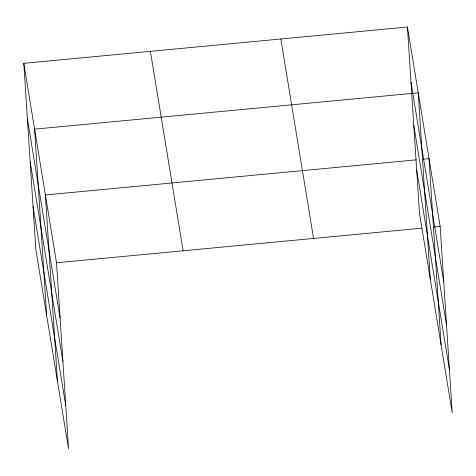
<?xml version="1.0" encoding="UTF-8"?>
<svg xmlns="http://www.w3.org/2000/svg" width="476" height="476" viewBox="0 0 476 476"><rect width="100%" height="100%" fill="white"/><g stroke="black" fill="none" stroke-linecap="round" stroke-linejoin="round"><path stroke-width="0.71" d="M23.8 63.326L56.525 262.77L68.568 448.987L35.843 249.549L23.8 63.326L407.432 27.013L440.157 226.451L452.2 412.674L419.475 213.23L407.432 27.013M416.446 159.835L45.398 194.958L57.441 381.175M423.11 159.204L429.031 158.645L441.073 344.862M56.525 262.77L421.647 228.206M434.237 227.01L440.157 226.451M411.008 82.3L443.733 281.744M413.799 125.509L446.53 324.947M416.678 170.027L449.403 369.465M280.834 38.996L313.559 238.434M150.398 51.343L183.123 250.787M27.376 118.619L60.101 318.057M30.172 161.822L62.897 361.266M33.046 206.34L65.777 405.778M430.274 279.049L418.231 92.826L34.599 129.145L46.642 315.362"/></g></svg>
